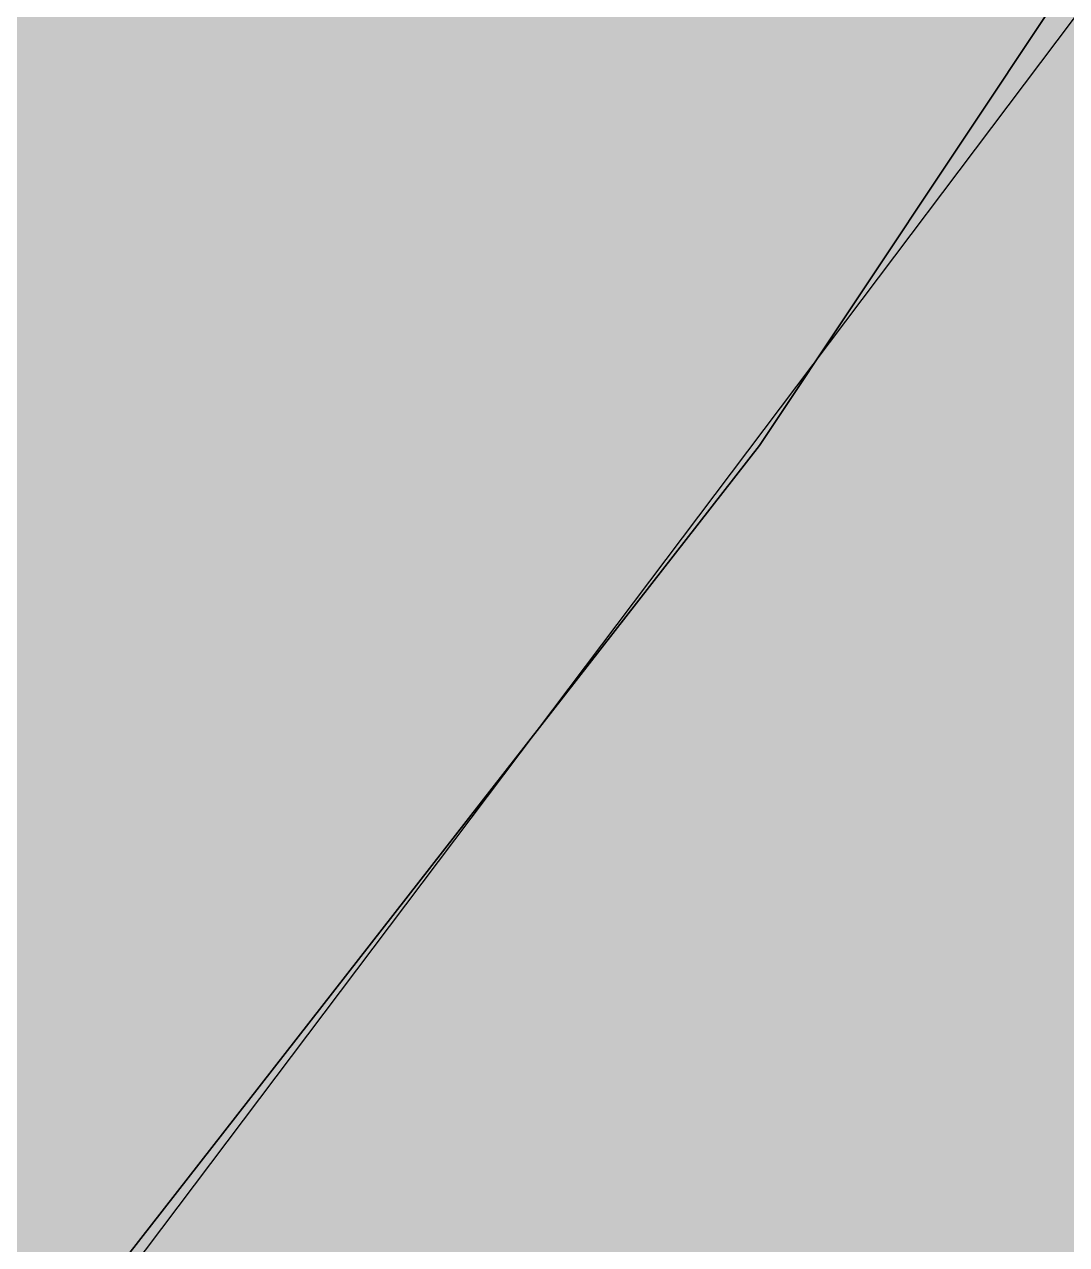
# Model space of a CAD drawing. Header units: inches. Extents: x 397149 to 398791, y 3053203 to 3057598.
# Drawn here: x 397921.12 to 397922.414, y 3056776.779 to 3056778.296 of the extents above; entities that cross this region are included whole.
import ezdxf

# ---------------------------------------------------------------- set-up
doc = ezdxf.new("R2010")
doc.units = ezdxf.units.IN
doc.header["$MEASUREMENT"] = 0
doc.layers.add('Road', color=7, linetype='Continuous', true_color=0xe1e1e1)
doc.layers.add('structure_precinct', color=7, linetype='Continuous', true_color=0xdf69e5)

msp = doc.modelspace()

# ---------------------------------------------------------------- hatches: boundary and pattern name
at = {"layer": 'structure_precinct', "true_color": 0xfecc66}
h = msp.add_hatch(color=31, dxfattribs=at)
h.dxf.hatch_style = 1
h.paths.add_polyline_path([(398082.1694100462, 3056784.835515578), (398081.9199383962, 3056804.524352582), (398092.8291319302, 3056845.952272695), (398111.4805570602, 3056877.949919374), (398130.7992987041, 3056907.415119557), (398122.2046587248, 3056933.985686297), (398099.138913403, 3056949.574031101), (398073.0021521002, 3056956.865523845), (398044.4938812184, 3056950.787222931), (398019.2336707147, 3056939.033051041), (397999.7056947856, 3056926.081068993), (397987.7454437453, 3056917.664544442), (397984.4518851094, 3056924.769129981), (397962.6826344377, 3056902.924520699), (397933.8982121476, 3056867.876637837), (397920.5283598105, 3056852.041498998), (397928.3964192976, 3056824.147645131), (397932.2038847352, 3056811.455019068), (397932.9169678724, 3056807.828210913), (397933.3761691464, 3056801.42740589), (397932.5072143334, 3056795.898401695), (397930.5621747303, 3056790.592971364), (397922.0331154536, 3056777.772196406), (397913.2451868997, 3056766.509235634), (397903.8410731443, 3056752.433634335), (397900.51704898, 3056745.177120911), (397898.1384312477, 3056737.536281842), (397895.1646867445, 3056725.184174712), (397893.2840790169, 3056708.387458793), (397892.3481758324, 3056696.723320967), (397891.359075662, 3056686.091387179), (397902.0223398893, 3056689.284710344), (397923.7293097603, 3056680.66662986), (397925.1766074096, 3056666.710004022), (397935.4352030836, 3056659.21729631), (397940.2351782542, 3056631.328190429), (397932.9275101812, 3056606.461780043), (397950.3414956558, 3056585.720007657), (397969.6930508967, 3056562.461885966), (397970.1101035918, 3056558.349231853), (397992.2678472856, 3056558.630024347), (397999.383436219, 3056562.391511737), (398005.9477832977, 3056567.424427762), (398009.3676311509, 3056572.449456961), (398012.4178604583, 3056581.471729594), (398013.0763022833, 3056588.452773297), (398012.3924261332, 3056604.183703303), (398009.3527395214, 3056615.633196567), (398005.5921452926, 3056623.173139099), (397983.5704317109, 3056645.688822767), (397972.4452542301, 3056662.227003708), (397971.4194848123, 3056676.289232696), (397976.3873957731, 3056691.057323935), (397984.8522664729, 3056711.181187879), (398001.4695913502, 3056720.199845654), (398037.3713968797, 3056716.347090519), (398065.9578836826, 3056708.52496199), (398089.9696819165, 3056687.442650048), (398100.8619594925, 3056694.705603912), (398099.8173959362, 3056695.492326958), (398096.9710854768, 3056719.594835989), (398097.7665378433, 3056757.083235874), (398088.0867364884, 3056769.029858605)])
at = {"layer": 'structure_precinct'}
h = msp.add_hatch(color=42, dxfattribs=at)
h.dxf.hatch_style = 1
h.paths.add_polyline_path([(397932.9275101812, 3056606.461780043), (397940.2351782542, 3056631.328190429), (397935.4352030836, 3056659.21729631), (397925.1766074096, 3056666.710004022), (397923.7293097603, 3056680.66662986), (397902.0223398893, 3056689.284710344), (397891.359075662, 3056686.091387179), (397892.3481758324, 3056696.723320967), (397893.2840790169, 3056708.387458793), (397895.1646867445, 3056725.184174712), (397898.1384312477, 3056737.536281842), (397900.51704898, 3056745.177120911), (397903.8410731443, 3056752.433634335), (397913.2451868997, 3056766.509235634), (397922.0331154536, 3056777.772196406), (397930.5621747303, 3056790.592971364), (397932.5072143334, 3056795.898401695), (397933.3761691464, 3056801.42740589), (397932.9169678724, 3056807.828210913), (397932.2038847352, 3056811.455019068), (397928.3964192976, 3056824.147645131), (397920.5882453651, 3056851.829192658), (397889.6831680029, 3056835.267080347), (397884.1184088752, 3056836.34196324), (397880.2939807426, 3056839.901024681), (397878.4389039779, 3056834.014575496), (397867.6302526753, 3056811.256882036), (397850.3530742345, 3056821.201550261), (397838.9610323419, 3056817.881056612), (397817.8248093138, 3056831.588175888), (397785.9880033284, 3056837.536983695), (397742.0516015737, 3056845.873363222), (397724.3082934316, 3056842.472383583), (397710.1906531705, 3056853.727542349), (397692.5278197544, 3056843.975324969), (397666.6405300961, 3056831.577980708), (397632.5851165164, 3056812.089643143), (397621.3459766028, 3056796.701797781), (397604.1090355248, 3056803.470847133), (397594.0918640284, 3056791.909841613), (397577.5624768271, 3056792.970825595), (397572.6746031685, 3056777.66346622), (397556.209595746, 3056773.643460007), (397542.9443638735, 3056767.758325464), (397523.8422802769, 3056771.327610147), (397487.744679782, 3056762.612230951), (397454.8549023074, 3056751.396599651), (397427.0380903609, 3056740.880480917), (397405.7129035421, 3056759.899949203), (397385.7176167698, 3056745.176625458), (397350.4724246615, 3056719.320952953), (397307.5683660817, 3056679.604999283), (397316.2647328097, 3056661.717140328), (397338.5344020525, 3056658.823222413), (397397.6117002578, 3056675.452519323), (397457.6536556577, 3056699.505007931), (397512.4431265442, 3056720.314806012), (397569.3094488195, 3056744.327051625), (397612.6292934846, 3056751.228276951), (397641.2368165281, 3056749.473384648), (397676.1553684582, 3056750.974597203), (397716.3129924472, 3056756.777039912), (397764.8719091733, 3056767.979495388), (397810.4429671292, 3056764.322153138), (397864.4823800861, 3056760.772125535), (397851.0163772017, 3056737.309867502), (397809.7867963833, 3056732.552550086), (397747.3058533267, 3056733.87818379), (397728.1849922997, 3056738.929423948), (397711.4628815629, 3056721.778160665), (397665.0478785008, 3056708.485454602), (397621.6609715644, 3056706.876927397), (397571.949623287, 3056703.070834955), (397522.4662867348, 3056681.269568907), (397460.3206550339, 3056656.131712012), (397415.1519707071, 3056628.032865545), (397409.0555410874, 3056607.840126703), (397430.6958644932, 3056571.05952649), (397459.8264732545, 3056528.021588852), (397496.1925307398, 3056498.838566644), (397536.9939525333, 3056453.831107403), (397548.9061897506, 3056432.807872567), (397565.0928418285, 3056408.662676186), (397595.6967415332, 3056416.461469159), (397631.4994759377, 3056431.737111158), (397680.2193421116, 3056430.237091149), (397698.3755459437, 3056417.762659292), (397743.1563086108, 3056392.921110231), (397764.5820327477, 3056373.077144), (397797.4773831136, 3056367.141750526), (397817.6970258765, 3056358.928305828), (397841.1859810474, 3056360.072935682), (397824.2513150007, 3056338.345976136), (397829.9622786309, 3056336.232134766), (397844.371360373, 3056337.372785737), (397866.3889271084, 3056339.115739197), (397875.0050792954, 3056339.797810583), (397879.6842948378, 3056341.037447353), (397882.6535462282, 3056343.700410149), (397884.0854143224, 3056348.356509917), (397882.4110307685, 3056352.920956994), (397879.5973481756, 3056362.832639856), (397873.4328169943, 3056384.548265568), (397865.3097843691, 3056413.163050853), (397867.7624315748, 3056431.454429569), (397871.2512273687, 3056440.023199669), (397883.5380202019, 3056456.552276295), (397893.5121436963, 3056464.419538184), (397901.752878044, 3056474.376266222), (397917.1860577598, 3056495.203661327), (397936.2398565132, 3056495.44511929), (397951.5633702428, 3056489.287047915), (397981.4706539345, 3056485.219465636), (397981.1568025039, 3056509.989292836), (397973.9853177581, 3056524.508605059), (397970.1101035918, 3056558.349231853), (397969.6930508967, 3056562.461885966), (397950.3414956558, 3056585.720007657)])

# ---------------------------------------------------------------- linework, layer by layer
at = {"layer": 'Road', "lineweight": 25}
msp.add_polyline3d([(397932.2032977664, 3056811.467440993, 0), (397932.9124752979, 3056808.361354851, 0), (397933.2497200657, 3056804.947521162, 0), (397933.4657711277, 3056802.715908379, 0), (397933.2853932274, 3056800.163747251, 0), (397932.9327451027, 3056797.961773623, 0), (397932.4362010072, 3056795.57185407, 0), (397931.58325286, 3056793.13166724, 0), (397930.5615877614, 3056790.605393289, 0), (397929.2087857238, 3056787.993200051, 0), (397927.6906182167, 3056785.506989507, 0), (397926.8945101917, 3056784.365576892, 0), (397925.7289008238, 3056782.694395097, 0), (397925.4425375978, 3056782.313852688, 0), (397923.5670117835, 3056779.821503654, 0), (397920.498045186, 3056775.747733008, 0), (397916.7621297333, 3056770.863224989, 0), (397913.7173653641, 3056767.166506662, 0)], dxfattribs=at)
at = {"layer": 'structure_precinct', "lineweight": -3}
for points in [[(397925.1766074096, 3056666.710004022), (397923.7293097603, 3056680.66662986), (397902.0223398893, 3056689.284710344), (397891.359075662, 3056686.091387179), (397892.3481758324, 3056696.723320967), (397893.2840790169, 3056708.387458793), (397895.1646867445, 3056725.184174712), (397898.1384312477, 3056737.536281842), (397900.51704898, 3056745.177120911), (397903.8410731443, 3056752.433634335), (397913.2451868997, 3056766.509235634), (397922.0331154536, 3056777.772196406), (397930.5621747303, 3056790.592971364), (397930.5621747303, 3056790.592971364), (397932.5072143334, 3056795.898401695), (397933.3761691464, 3056801.42740589), (397932.9169678724, 3056807.828210913), (397932.2038847352, 3056811.455019068)], [(397932.2038847352, 3056811.455019068), (397932.9169678724, 3056807.828210913), (397933.3761691464, 3056801.42740589), (397932.5072143334, 3056795.898401695), (397930.5621747303, 3056790.592971364), (397922.0331154536, 3056777.772196406), (397913.2451868997, 3056766.509235634), (397903.8410731443, 3056752.433634335), (397900.51704898, 3056745.177120911), (397898.1384312477, 3056737.536281842), (397895.1646867445, 3056725.184174712), (397893.2840790169, 3056708.387458793), (397892.3481758324, 3056696.723320967), (397891.359075662, 3056686.091387179), (397902.0223398893, 3056689.284710344), (397923.7293097603, 3056680.66662986), (397925.1766074096, 3056666.710004022)]]:
    msp.add_lwpolyline(points, dxfattribs=at)

doc.saveas('drawing.dxf')
